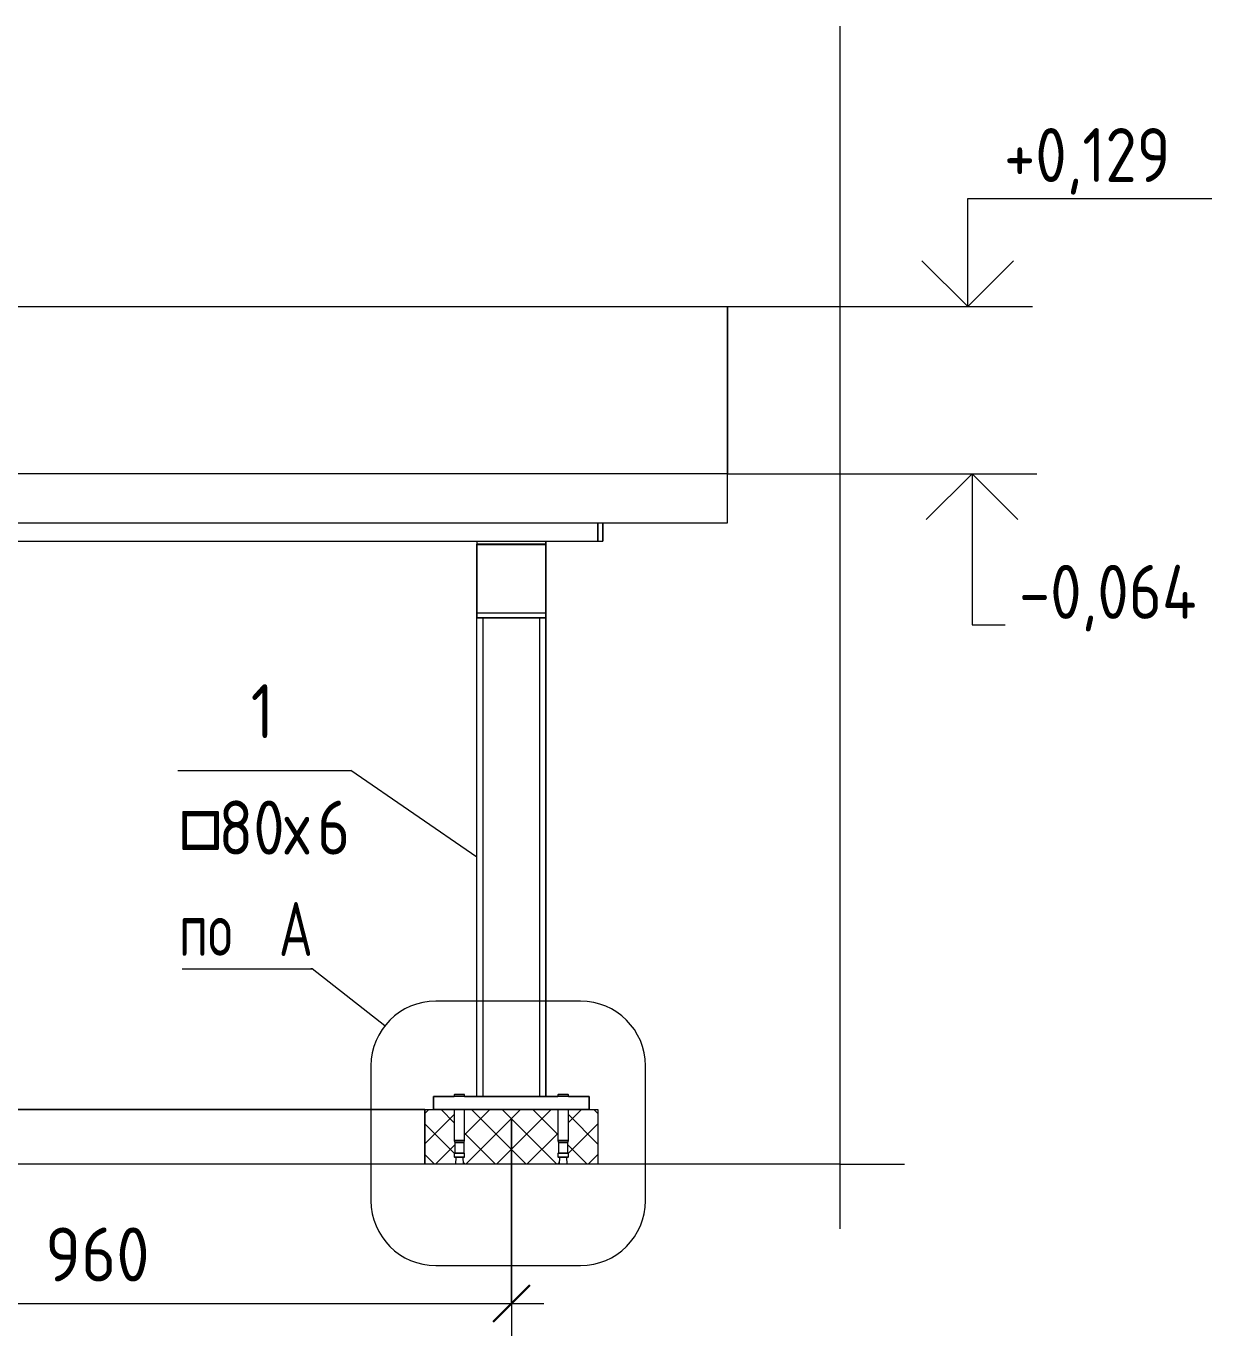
# Model space of a CAD drawing. Header units: millimetres. Extents: x 37710 to 88439, y -33428 to 33849.
# Drawn here: x 71361 to 72745, y -1062 to 454 of the extents above; entities that cross this region are included whole.
import ezdxf

# ---------------------------------------------------------------- set-up
doc = ezdxf.new("R2010")
doc.units = ezdxf.units.MM
for name, color, linetype, lineweight in [('AA_Dim', 7, 'Continuous', 9), ('AA_Dim-25', 7, 'Continuous', 9), ('AA_Oformlenie', 7, 'Continuous', 9), ('AA_Vinoska', 7, 'Continuous', 9), ('AA_Visotnaya otmetka', 7, 'Continuous', 9), ('AF_Balki', 7, 'Continuous', 20), ('AF_Pokritie', 7, 'Continuous', 9), ('AF_Stena_Hatch_Гидроизоляция', 253, 'Continuous', 20), ('AF_Stena_Гидроизоляция', 253, 'Continuous', 20), ('AF_Stena_Опалубка', 253, 'Continuous', 20), ('Gen_Fragment', 7, 'Continuous', 9), ('KR_Colonna_KG', 7, 'Continuous', 20), ('KR_Detal', 7, 'Continuous', 20)]:
    doc.layers.add(name, color=color, linetype=linetype, lineweight=lineweight)
doc.styles.add('ISOCPEUR_1', font='isocpeur.ttf', dxfattribs={"width": 0.9, "height": 62.5})
doc.styles.add('ISOCPEUR_2', font='isocpeur.ttf', dxfattribs={"width": 0.85, "height": 62.5})
doc.styles.add('ISOCPEUR_3', font='isocpeur.ttf', dxfattribs={"width": 0.85, "height": 62.5})
doc.styles.add('ISOCPEUR_4', font='isocpeur.ttf', dxfattribs={"width": 0.7, "height": 62.5})
doc.dimstyles.new('01_Точн_3_знака__непрозр__1', dxfattribs={"dimscale": 304.8, "dimtxt": 62.248823, "dimasz": 0.139436, "dimexe": 0.123031, "dimexo": 0.082021, "dimgap": 0.020505, "dimtad": 1, "dimdec": 3, "dimrnd": 0.001, "dimdsep": 46, "dimtxsty": 'ISOCPEUR_1', "dimblk1": 'OBLIQUE', "dimblk2": 'OBLIQUE', "dimsah": 1, "dimcen": 0.09, "dimdle": 0.123031, "dimazin": 0, "dimtfac": 1, "dimtdec": 4, "dimtix": 1, "dimtmove": 0, "dimatfit": 3, "dimfxl": 1, "dimtvp": 1, "dimtfill": 1, "dimtolj": 1, "dimtzin": 0, "dimlwd": 18, "dimlwe": 18, "dimarcsym": 2})

# ---------------------------------------------------------------- blocks, each defined once
blk = doc.blocks.new('243_Профиль гнутый сварной квадратный _НесКол_2ур_ - 80х6-3831528-Разрез 1 Опл1')
at = {"layer": 'KR_Colonna_KG', "lineweight": 9}
for p, q in [((-42573.1, -231), (-42573.1, -785)), ((-42507.1, -785), (-42507.1, -231))]:
    blk.add_line(p, q, dxfattribs=at)
blk = doc.blocks.new('354_Прокат Лист _НесКаркас_РабПлоск_ - 354_Прокат Лист _НесКаркас_РабПлоск_-3812820-Разрез 1 Опл1')
at = {"layer": 'AF_Balki'}
for p, q in [((-44130.1, -785), (-44130.1, -800)), ((-44130.1, -800), (-44130.1, -785)), ((-44130.1, -785), (-44106.1, -785)), ((-43950.1, -785), (-44130.1, -785)), ((-44094.1, -785), (-43986.1, -785)), ((-43974.1, -785), (-43950.1, -785)), ((-43950.1, -785), (-43950.1, -800)), ((-43950.1, -800), (-43950.1, -785)), ((-44106.1, -800), (-44130.1, -800)), ((-43950.1, -800), (-44130.1, -800)), ((-43986.1, -800), (-44094.1, -800)), ((-43950.1, -800), (-43974.1, -800))]:
    blk.add_line(p, q, dxfattribs=at)
blk = doc.blocks.new('354_Анкер клиновой _СоедНесК_РабПлоск_ - M12x120_20-V48-Разрез 1 Опл1')
at = {"layer": 'KR_Detal'}
for p, q in [((-38526.1, -782.5), (-38526.1, -785)), ((-38526.1, -782.5), (-38514.1, -782.5)), ((-38514.3, -782.5), (-38525.9, -782.5)), ((-38514.1, -785), (-38514.1, -782.5)), ((-38526.1, -800), (-38526.1, -835.9)), ((-38514.1, -835.9), (-38514.1, -800)), ((-38526.1, -835.9), (-38525.5, -838.3)), ((-38514.1, -835.9), (-38526.1, -835.9)), ((-38526.1, -835.9), (-38514.1, -835.9)), ((-38525.5, -838.3), (-38525.5, -850.5)), ((-38521, -838.3), (-38525.5, -838.3)), ((-38525.5, -838.3), (-38514.7, -838.3)), ((-38514.7, -838.3), (-38520.8, -838.3)), ((-38514.7, -838.3), (-38514.1, -835.9)), ((-38514.7, -850.5), (-38514.7, -838.3)), ((-38526.1, -850.5), (-38526.1, -855.3)), ((-38526.1, -850.5), (-38514.1, -850.5)), ((-38514.1, -855.3), (-38526.1, -855.3)), ((-38514.3, -850.5), (-38525.9, -850.5)), ((-38525.9, -855.3), (-38514.3, -855.3)), ((-38514.8, -850.5), (-38525.3, -850.5)), ((-38525.3, -850.5), (-38514.8, -850.5)), ((-38524.3, -855.3), (-38524.8, -863.1)), ((-38524.1, -855.3), (-38516, -855.3)), ((-38516, -855.3), (-38524.1, -855.3)), ((-38515.3, -863.1), (-38515.9, -855.3)), ((-38514.1, -855.3), (-38514.1, -850.5))]:
    blk.add_line(p, q, dxfattribs=at)
blk = doc.blocks.new('354_Анкер клиновой _СоедНесК_РабПлоск_ - M12x120_20-V49-Разрез 1 Опл1')
at = {"layer": 'KR_Detal'}
for p, q in [((-38646.1, -782.5), (-38646.1, -785)), ((-38646.1, -782.5), (-38634.1, -782.5)), ((-38634.3, -782.5), (-38645.9, -782.5)), ((-38634.1, -785), (-38634.1, -782.5)), ((-38646.1, -800), (-38646.1, -835.9)), ((-38634.1, -835.9), (-38634.1, -800)), ((-38646.1, -835.9), (-38645.5, -838.3)), ((-38635.5, -835.9), (-38646.1, -835.9)), ((-38646.1, -835.9), (-38634.1, -835.9)), ((-38645.5, -838.3), (-38645.5, -850.5)), ((-38634.7, -838.3), (-38645.5, -838.3)), ((-38645.5, -838.3), (-38634.7, -838.3)), ((-38634.1, -835.9), (-38635.3, -835.9)), ((-38634.7, -838.3), (-38634.1, -835.9)), ((-38634.7, -850.5), (-38634.7, -838.3)), ((-38646.1, -850.5), (-38646.1, -855.3)), ((-38646.1, -850.5), (-38634.1, -850.5)), ((-38634.1, -855.3), (-38646.1, -855.3)), ((-38634.3, -850.5), (-38645.9, -850.5)), ((-38645.9, -855.3), (-38634.3, -855.3)), ((-38635.4, -850.5), (-38645.3, -850.5)), ((-38645.3, -850.5), (-38635.4, -850.5)), ((-38644.3, -855.3), (-38644.8, -863.1)), ((-38644.1, -855.3), (-38636, -855.3)), ((-38636, -855.3), (-38644.1, -855.3)), ((-38635.3, -863.1), (-38635.9, -855.3)), ((-38634.8, -850.5), (-38635.3, -850.5)), ((-38635.3, -850.5), (-38634.8, -850.5)), ((-38634.1, -855.3), (-38634.1, -850.5))]:
    blk.add_line(p, q, dxfattribs=at)
blk = doc.blocks.new('354_Анкер клиновой _СоедНесК_РабПлоск_ - M12x120_20-V50-Разрез 1 Опл1')
at = {"layer": 'KR_Detal'}
for p, q in [((-38526.1, -782.5), (-38526.1, -785)), ((-38514.3, -782.5), (-38525.9, -782.5)), ((-38525.9, -782.5), (-38514.3, -782.5)), ((-38514.1, -785), (-38514.1, -782.5)), ((-38526.1, -800), (-38526.1, -835.9)), ((-38514.1, -835.9), (-38514.1, -800)), ((-38526.1, -835.9), (-38525.5, -838.3)), ((-38514.1, -835.9), (-38526.1, -835.9)), ((-38526.1, -835.9), (-38514.1, -835.9)), ((-38525.5, -838.3), (-38525.5, -850.5)), ((-38521, -838.3), (-38525.5, -838.3)), ((-38525.5, -838.3), (-38521, -838.3)), ((-38514.7, -838.3), (-38520.8, -838.3)), ((-38520.8, -838.3), (-38514.7, -838.3)), ((-38514.7, -838.3), (-38514.1, -835.9)), ((-38514.7, -850.5), (-38514.7, -838.3)), ((-38526.1, -850.5), (-38526.1, -855.3)), ((-38514.3, -850.5), (-38525.9, -850.5)), ((-38525.9, -850.5), (-38514.3, -850.5)), ((-38514.3, -855.3), (-38525.9, -855.3)), ((-38525.9, -855.3), (-38514.3, -855.3)), ((-38514.8, -850.5), (-38525.3, -850.5)), ((-38525.3, -850.5), (-38514.8, -850.5)), ((-38524.3, -855.3), (-38524.8, -863.1)), ((-38524.1, -855.3), (-38516, -855.3)), ((-38516, -855.3), (-38524.1, -855.3)), ((-38515.3, -863.1), (-38515.9, -855.3)), ((-38514.1, -855.3), (-38514.1, -850.5))]:
    blk.add_line(p, q, dxfattribs=at)
blk = doc.blocks.new('354_Анкер клиновой _СоедНесК_РабПлоск_ - M12x120_20-V51-Разрез 1 Опл1')
at = {"layer": 'KR_Detal'}
for p, q in [((-38646.1, -782.5), (-38646.1, -785)), ((-38634.3, -782.5), (-38645.9, -782.5)), ((-38645.9, -782.5), (-38634.3, -782.5)), ((-38634.1, -785), (-38634.1, -782.5)), ((-38646.1, -800), (-38646.1, -835.9)), ((-38634.1, -835.9), (-38634.1, -800)), ((-38646.1, -835.9), (-38645.5, -838.3)), ((-38635.5, -835.9), (-38646.1, -835.9)), ((-38646.1, -835.9), (-38635.5, -835.9)), ((-38645.5, -838.3), (-38645.5, -850.5)), ((-38634.7, -838.3), (-38645.5, -838.3)), ((-38645.5, -838.3), (-38634.7, -838.3)), ((-38634.1, -835.9), (-38635.3, -835.9)), ((-38635.3, -835.9), (-38634.1, -835.9)), ((-38634.7, -838.3), (-38634.1, -835.9)), ((-38634.7, -850.5), (-38634.7, -838.3)), ((-38646.1, -850.5), (-38646.1, -855.3)), ((-38634.3, -850.5), (-38645.9, -850.5)), ((-38645.9, -850.5), (-38634.3, -850.5)), ((-38634.3, -855.3), (-38645.9, -855.3)), ((-38645.9, -855.3), (-38634.3, -855.3)), ((-38635.4, -850.5), (-38645.3, -850.5)), ((-38645.3, -850.5), (-38635.4, -850.5)), ((-38644.3, -855.3), (-38644.8, -863.1)), ((-38644.1, -855.3), (-38636, -855.3)), ((-38636, -855.3), (-38644.1, -855.3)), ((-38635.3, -863.1), (-38635.9, -855.3)), ((-38634.8, -850.5), (-38635.3, -850.5)), ((-38635.3, -850.5), (-38634.8, -850.5)), ((-38634.1, -855.3), (-38634.1, -850.5))]:
    blk.add_line(p, q, dxfattribs=at)
blk = doc.blocks.new('253_Профиль гнутый сварной квадратный _НесКаркас_Балка_ - 80х6-3860702-Разрез 1 Опл1')
at = {"layer": 'AF_Balki'}
for p, q in [((-38620.1, -142), (-38620.1, -145.4)), ((-38620.1, -142), (-38620.1, -225)), ((-38540.1, -145.4), (-38620.1, -145.4)), ((-38620.1, -145.4), (-38620.1, -225)), ((-38540.1, -225), (-38540.1, -142)), ((-38540.1, -142), (-38540.1, -145.4)), ((-38540.1, -225), (-38540.1, -145.4))]:
    blk.add_line(p, q, dxfattribs=at)
blk = doc.blocks.new('354_Прокат Лист _НесКаркас_РабПлоск_ - 354_Прокат Лист _НесКаркас_РабПлоск_-V53-Разрез 1 Опл1')
at = {"layer": 'AF_Balki'}
for p, q in [((-42580.1, -225), (-42580.1, -231)), ((-42580.1, -231), (-42580.1, -225)), ((-42500.1, -225), (-42500.1, -231)), ((-42500.1, -231), (-42500.1, -225)), ((-42580.1, -231), (-42500.1, -231)), ((-42580.1, -231), (-42500.1, -231))]:
    blk.add_line(p, q, dxfattribs=at)
blk = doc.blocks.new('354_Прокат Лист _НесКаркас_РабПлоск_ - 354_Прокат Лист _НесКаркас_РабПлоск_-V56-Разрез 1 Опл1')
at = {"layer": 'AF_Balki'}
for p, q in [((-38480.1, -137.7), (-38480.1, -121)), ((-38480.1, -121), (-38480.1, -142)), ((-38474.1, -121), (-38474.1, -137.7)), ((-38474.1, -142), (-38474.1, -121)), ((-38480.1, -142), (-38480.1, -137.7)), ((-38480.1, -142), (-38474.1, -142)), ((-38474.1, -137.7), (-38474.1, -142))]:
    blk.add_line(p, q, dxfattribs=at)
blk = doc.blocks.new('354_Прокат Лист _НесКаркас_РабПлоск_ - 354_Прокат Лист _НесКаркас_РабПлоск_-V61-Разрез 1 Опл1')
at = {"layer": 'AF_Balki'}
for p, q in [((-42580.1, -146.1), (-42580.1, -145.4)), ((-42580.1, -145.4), (-42500.1, -145.4)), ((-42580.1, -225.6), (-42580.1, -146.1)), ((-42580.1, -146.1), (-42500.1, -146.1)), ((-42500.1, -145.4), (-42500.1, -146.1)), ((-42500.1, -146.1), (-42500.1, -225.6)), ((-42500.1, -225.6), (-42580.1, -225.6))]:
    blk.add_line(p, q, dxfattribs=at)
blk = doc.blocks.new('011_Прямоугольник обрыва _ЭлУзла_ - 011_Прямоугольник обрыва _ЭлУзла_-3837963-Разрез 1 Опл1')
at = {"layer": 'AA_Oformlenie'}
for p, q in [((-38200.1, 454), (-38200.1, -863.1)), ((-38200.1, -863.1), (-41350.8, -863.1))]:
    blk.add_line(p, q, dxfattribs=at)
blk = doc.blocks.new('DIMBLOCK42-Разрез 1 Опл1')
at = {"layer": 'AA_Dim-25', "lineweight": 18}
for p, q in [((70962.7, -810), (70962.7, -1061.9)), ((70962.7, -1024.4), (70962.7, -810)), ((71922.7, -810), (71922.7, -1061.9)), ((71922.7, -1024.4), (71922.7, -810)), ((70962.7, -1024.4), (71960.2, -1024.4))]:
    blk.add_line(p, q, dxfattribs=at)
at = {"layer": 'AA_Dim-25', "lineweight": 30}
for p, q in [((70962.7, -1024.4), (70984, -1003.2)), ((71922.7, -1024.4), (71944, -1003.2)), ((70962.7, -1024.4), (70941.5, -1045.7)), ((71922.7, -1024.4), (71901.5, -1045.7))]:
    blk.add_line(p, q, dxfattribs=at)
at = {"layer": 'AA_Dim-25', "color": 0, "lineweight": 18, "insert": (71383.4, -936.5), "char_height": 62.5, "width": 142.215, "attachment_point": 1, "line_spacing_factor": 1.149209, "style": 'ISOCPEUR_1', "bg_fill": 3, "box_fill_scale": 1.25, "bg_fill_color": 256, "bg_fill_true_color": 13158600, "bg_fill_transparency": 0}
blk.add_mtext('960', dxfattribs=at)
blk = doc.blocks.new('_Oblique')
at = {"color": 0, "linetype": 'ByBlock', "lineweight": -2}
blk.add_line((-0.5, -0.5), (0.5, 0.5), dxfattribs=at)
blk = doc.blocks.new('Вид узла - Номер узла 6мм-393529-Разрез 1 Опл1')
at = {"layer": 'Gen_Fragment'}
blk.add_line((-39323.4, -653.9), (-39173.4, -653.9), dxfattribs=at)
blk = doc.blocks.new('043_М_КолонныКМ - Позиция_дп8-3816201-Разрез 1 Опл1')
at = {"layer": 'AA_Vinoska'}
blk.add_line((-43908.9, -151.5), (-43708.9, -151.5), dxfattribs=at)
blk = doc.blocks.new('Высотные отметки - Стрелка вниз высокая-400290-Разрез 1 Опл1')
at = {"layer": 'AA_Vinoska'}
for p, q in [((-38121.9, -64), (-37971.9, -64)), ((-38046.9, -64), (-38099.9, -117)), ((-38046.9, -64), (-38046.9, -239)), ((-38046.9, -64), (-37993.9, -117)), ((-38046.9, -239), (-37759.4, -239))]:
    blk.add_line(p, q, dxfattribs=at)
blk = doc.blocks.new('Высотные отметки - Стрелка вверх-400292-Разрез 1 Опл1')
at = {"layer": 'AA_Vinoska'}
for p, q in [((-38051.9, 254.5), (-37769.4, 254.5)), ((-38051.9, 129.5), (-38051.9, 254.5)), ((-38051.9, 129.5), (-38105, 182.5)), ((-38051.9, 129.5), (-37998.9, 182.5)), ((-38126.9, 129.5), (-37976.9, 129.5))]:
    blk.add_line(p, q, dxfattribs=at)

msp = doc.modelspace()

# ---------------------------------------------------------------- hatches: boundary and pattern name
at = {"layer": 'AF_Stena_Hatch_Гидроизоляция', "lineweight": 9}
h = msp.add_hatch(dxfattribs=at)
h.set_pattern_fill('FP_5', color=256, style=0, pattern_type=2)
h.set_pattern_definition([(45, (68616.914, -1995), (-17.67767, 17.67767), []), (135, (68616.914, -1995), (-17.67767, -17.67767), [])])
h.paths.add_polyline_path([(71822.7047, -863.1322), (71857.9864, -863.1322), (71858.4621, -855.3), (71856.7047, -855.3), (71856.9091, -850.5), (71857.3047, -850.5), (71857.0661, -837.3455), (71856.7047, -835.9), (71856.7047, -800), (71822.7047, -800), (71822.7047, -858.6284)])
h.paths.add_polyline_path([(72012.7047, -863.1322), (72022.7047, -863.1322), (72022.7047, -800), (71988.7047, -800), (71988.544, -836.5426), (71988.1047, -838.3), (71988.343, -850.5), (71988.7047, -850.5), (71988.5003, -855.3), (71986.9154, -855.461), (71987.423, -863.1322), (71994.7306, -863.1322)])
h.paths.add_polyline_path([(71868.343, -863.1322), (71977.9864, -863.1322), (71978.4621, -855.3), (71976.7047, -855.3), (71976.9091, -850.5), (71977.3047, -850.5), (71977.0661, -837.3455), (71976.7047, -835.9), (71976.7047, -800), (71868.7047, -800), (71868.5003, -836.7178), (71868.1047, -838.3), (71868.3428, -850.5), (71868.7047, -850.5), (71868.5003, -855.3), (71866.9154, -855.461), (71867.4625, -863.1322)])

# ---------------------------------------------------------------- linework, layer by layer
at = {"layer": 'AA_Vinoska'}
for p, q in [((71882.7047, -508), (71737.1214, -407.6953)), ((72302.7047, -863.1322), (72377.7047, -863.1322)), ((72302.7047, -863.1322), (72302.7047, -938.1322))]:
    msp.add_line(p, q, dxfattribs=at)
at = {"layer": 'AA_Visotnaya otmetka'}
for p, q in [((72172.7047, 129.4596), (72266.4935, 129.4596)), ((72266.4935, 129.4596), (72450.8448, 129.4596)), ((72172.7047, -64.0067), (72234.7324, -64.0067)), ((72234.7324, -64.0067), (72455.8663, -64.0067))]:
    msp.add_line(p, q, dxfattribs=at)
at = {"layer": 'AF_Balki'}
for p, q in [((72022.7047, -137.6566), (72022.7047, -121.0067)), ((72022.7047, -121.0067), (72022.7047, -142.0251)), ((72022.7047, -121.0067), (72022.7047, -134.1174)), ((72022.7047, -137.6122), (72022.7047, -121.0067)), ((72022.7047, -134.1174), (72022.7047, -137.6122)), ((67867.7047, -142.0251), (72022.7047, -142.0251)), ((72022.7047, -142.0251), (72022.7047, -137.6566))]:
    msp.add_line(p, q, dxfattribs=at)
at = {"layer": 'AF_Pokritie'}
for p, q in [((67867.7047, 129.4596), (72172.7047, 129.4596)), ((72172.7047, 72.4596), (72172.7047, 129.4596)), ((72172.7047, 129.4596), (72172.7047, -64.0067)), ((72172.7047, -121.0067), (72172.7047, 72.4596)), ((72172.7047, -64.0067), (67867.7047, -64.0067)), ((72172.7047, -121.0067), (72172.7047, -64.0067)), ((67867.7047, -121.0067), (72172.7047, -121.0067))]:
    msp.add_line(p, q, dxfattribs=at)
at = {"layer": 'AF_Stena_Гидроизоляция'}
for p, q in [((71822.7047, -863.1322), (71822.7047, -800)), ((71822.7047, -800), (71856.7047, -800)), ((71868.7047, -800), (71976.7047, -800)), ((71988.7047, -800), (72022.7047, -800)), ((72022.7047, -800), (72022.7047, -863.1322))]:
    msp.add_line(p, q, dxfattribs=at)
at = {"layer": 'AF_Stena_Опалубка'}
for p, q in [((71822.7047, -800), (65945.0003, -800)), ((71028.7047, -800), (71822.7047, -800)), ((71822.7047, -800), (72022.7047, -800)), ((71822.7047, -800), (71822.7047, -863.1322)), ((72022.7047, -800), (72022.7047, -863.1322))]:
    msp.add_line(p, q, dxfattribs=at)
at = {"layer": 'Gen_Fragment'}
for p, q in [((71692.1719, -636.9466), (71690.8275, -636.9466)), ((71776.3054, -703.1173), (71692.1719, -636.9466)), ((72002.8674, -674.4824), (71835.2569, -674.4824)), ((72077.8674, -905.5434), (72077.8674, -749.4824))]:
    msp.add_line(p, q, dxfattribs=at)
for centre, start, end in [((71835.2569, -749.4824), 90, 180), ((72002.8674, -749.4824), 0, 90), ((72002.8674, -905.5434), 270, 0)]:
    msp.add_arc(centre, 75, start, end, dxfattribs=at)
at = {"layer": 'KR_Colonna_KG'}
for p, q in [((71962.7047, -231), (71882.7047, -231)), ((71882.7047, -231), (71962.7047, -231)), ((71882.7047, -785), (71882.7047, -231)), ((71882.7047, -785), (71882.7047, -231)), ((71956.7047, -231), (71888.7047, -231)), ((71888.7047, -231), (71956.7047, -231)), ((71962.7047, -231), (71962.7047, -785)), ((71962.7047, -785), (71962.7047, -231)), ((71962.7047, -785), (71882.7047, -785)), ((71882.7047, -785), (71962.7047, -785)), ((71956.7047, -785), (71888.7047, -785)), ((71888.7047, -785), (71956.7047, -785))]:
    msp.add_line(p, q, dxfattribs=at)

# ---------------------------------------------------------------- block references
at = {"layer": 'AA_Oformlenie'}
msp.add_blockref('011_Прямоугольник обрыва _ЭлУзла_ - 011_Прямоугольник обрыва _ЭлУзла_-3837963-Разрез 1 Опл1', (110502.7663, 0), dxfattribs=at)
at = {"layer": 'AA_Vinoska'}
for name, p in [('Высотные отметки - Стрелка вверх-400292-Разрез 1 Опл1', (110502.7663, 0)), ('Высотные отметки - Стрелка вниз высокая-400290-Разрез 1 Опл1', (110502.7663, 0)), ('043_М_КолонныКМ - Позиция_дп8-3816201-Разрез 1 Опл1', (115445.5508, -256.2364))]:
    msp.add_blockref(name, p, dxfattribs=at)
at = {"layer": 'AF_Balki'}
for name, p in [('354_Прокат Лист _НесКаркас_РабПлоск_ - 354_Прокат Лист _НесКаркас_РабПлоск_-V56-Разрез 1 Опл1', (110502.7663, 0)), ('253_Профиль гнутый сварной квадратный _НесКаркас_Балка_ - 80х6-3860702-Разрез 1 Опл1', (110502.7663, 0)), ('354_Прокат Лист _НесКаркас_РабПлоск_ - 354_Прокат Лист _НесКаркас_РабПлоск_-V61-Разрез 1 Опл1', (114462.7663, 0)), ('354_Прокат Лист _НесКаркас_РабПлоск_ - 354_Прокат Лист _НесКаркас_РабПлоск_-V53-Разрез 1 Опл1', (114462.7663, 0)), ('354_Прокат Лист _НесКаркас_РабПлоск_ - 354_Прокат Лист _НесКаркас_РабПлоск_-3812820-Разрез 1 Опл1', (115962.7663, 0))]:
    msp.add_blockref(name, p, dxfattribs=at)
at = {"layer": 'Gen_Fragment'}
msp.add_blockref('Вид узла - Номер узла 6мм-393529-Разрез 1 Опл1', (110865.3369, 16.9476), dxfattribs=at)
at = {"layer": 'KR_Colonna_KG', "lineweight": 9}
msp.add_blockref('243_Профиль гнутый сварной квадратный _НесКол_2ур_ - 80х6-3831528-Разрез 1 Опл1', (114462.7663, 0), dxfattribs=at)
at = {"layer": 'KR_Detal'}
for name in ['354_Анкер клиновой _СоедНесК_РабПлоск_ - M12x120_20-V49-Разрез 1 Опл1', '354_Анкер клиновой _СоедНесК_РабПлоск_ - M12x120_20-V51-Разрез 1 Опл1', '354_Анкер клиновой _СоедНесК_РабПлоск_ - M12x120_20-V48-Разрез 1 Опл1', '354_Анкер клиновой _СоедНесК_РабПлоск_ - M12x120_20-V50-Разрез 1 Опл1']:
    msp.add_blockref(name, (110502.7663, 0), dxfattribs=at)

# ---------------------------------------------------------------- texts
at = {"layer": 'AA_Vinoska', "char_height": 62.5, "attachment_point": 1}
for s, insert, width, style in [('\\fISOCPEUR|b0|i0|c204|p34|;\\W.85;1', (71621.2022, -307.6322), 32.368133, 'ISOCPEUR_2'), ('\\fISOCPEUR|b0|i0|c130|p34|;\\W.85;□', (71536.0964, -442.3733), 57.921922, 'ISOCPEUR_3'), ('80', (71583.8867, -442.3733), 91.993641, 'ISOCPEUR_2'), ('\\fISOCPEUR|b0|i0|c204|p34|;\\W.85;6', (71697.7403, -442.3733), 45.99682, 'ISOCPEUR_2'), ('\\fISOCPEUR|b0|i0|c204|p34|;\\W.85;х', (71659.7891, -442.3733), 45.99682, 'ISOCPEUR_2')]:
    msp.add_mtext(s, dxfattribs=dict(at, insert=insert, width=width, style=style))
at = {"layer": 'Gen_Fragment', "char_height": 62.5, "attachment_point": 1, "style": 'ISOCPEUR_4'}
for s, insert, width in [('\\fISOCPEUR|b0|i0|c204|p34|;\\W.7; ', (71600.3918, -559.7199), 32.267922), ('\\fISOCPEUR|b0|i0|c204|p34|;\\W.7; ', (71627.0155, -559.7199), 32.267922), ('\\fISOCPEUR|b0|i0|c204|p34|;\\W.7;А', (71653.6392, -559.7199), 47.700406), ('по', (71537.8839, -559.7199), 75.759469)]:
    msp.add_mtext(s, dxfattribs=dict(at, insert=insert, width=width))

# ---------------------------------------------------------------- next in the draw order: texts
at = {"layer": 'AA_Visotnaya otmetka', "char_height": 62.5, "attachment_point": 1, "line_spacing_factor": 1.149209, "style": 'ISOCPEUR_2', "bg_fill": 3, "box_fill_scale": 1.25, "bg_fill_color": 256, "bg_fill_true_color": 13158600, "bg_fill_transparency": 0}
for s, insert, width in [('+0,129', (72492.7991, 336.1131), 229.30959), ('-0,064', (72510.04, -169.5625), 247.983009)]:
    msp.add_mtext(s, dxfattribs=dict(at, insert=insert, width=width))

# ---------------------------------------------------------------- next in the draw order: dimensions: what is measured, and where the dimension line sits
at = {"layer": 'AA_Dim', "lineweight": 18}
dim = msp.add_linear_dim(base=(71922.7047, -1024.4286), p1=(70962.7047, -785), p2=(71922.7047, -785), dimstyle='01_Точн_3_знака__непрозр__1', override={"dimpost": '<>', "dimfxl": 960}, dxfattribs=at)
dim.commit()
dim.dimension.update_dxf_attribs({"geometry": 'DIMBLOCK42-Разрез 1 Опл1', "text_midpoint": (71442.7047, -986.9286)})

# ---------------------------------------------------------------- next in the draw order: linework, layer by layer
at = {"layer": 'Gen_Fragment'}
for p, q in [((71760.2569, -749.4824), (71760.2569, -905.5434)), ((71835.2569, -980.5434), (72002.8674, -980.5434))]:
    msp.add_line(p, q, dxfattribs=at)
msp.add_arc((71835.2569, -905.5434), 75, 180, 270, dxfattribs=at)

doc.saveas('drawing.dxf')
